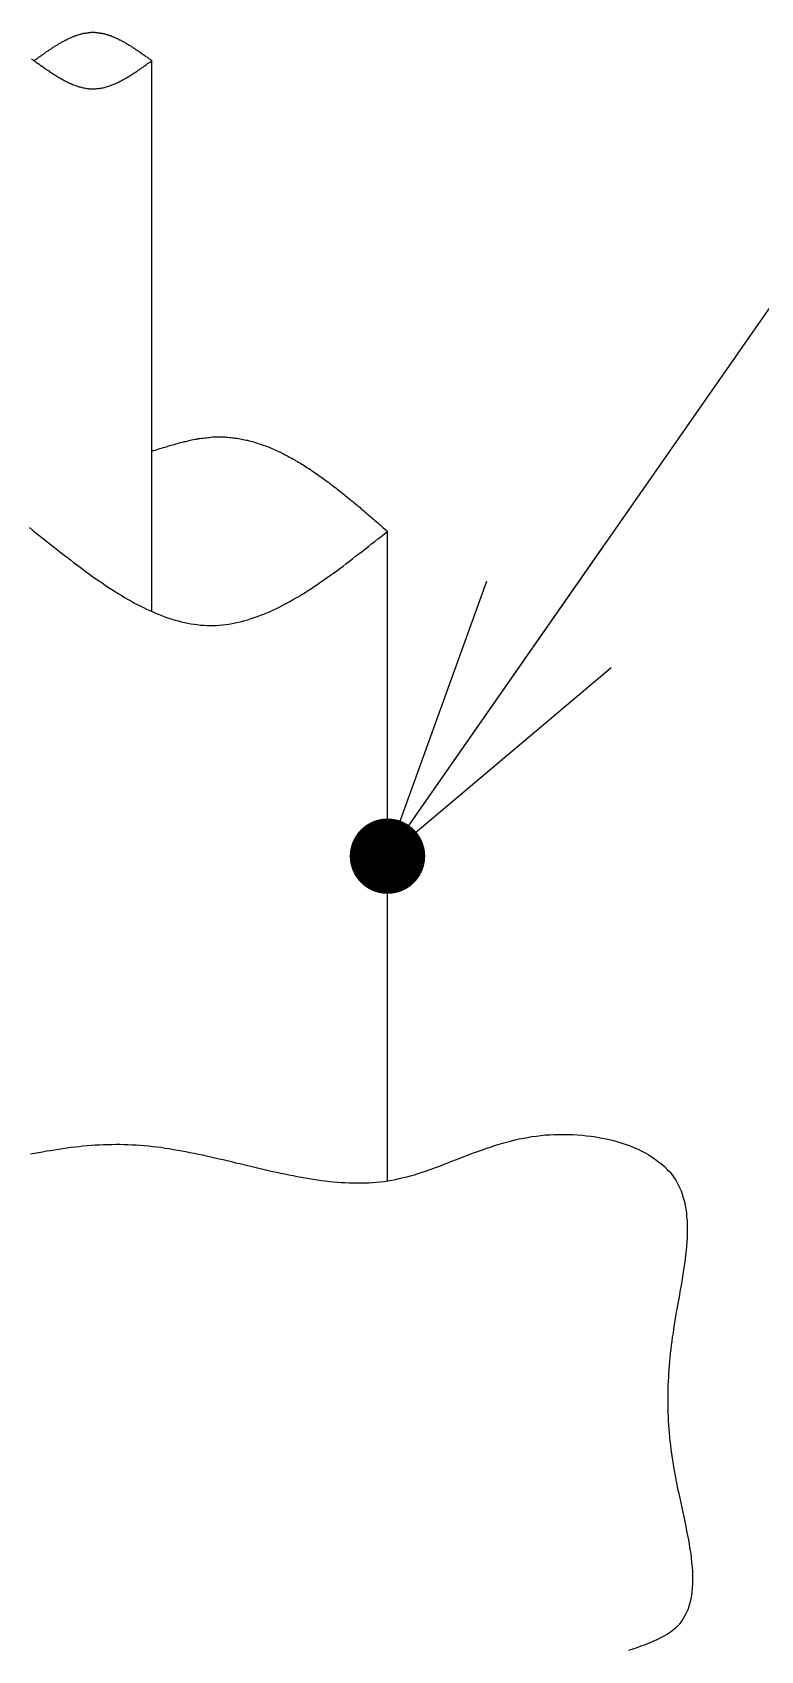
# Model space of a CAD drawing. Extents: x 443 to 1217, y -1921 to -677.
# Drawn here: x 598.35 to 603.36, y -735.54 to -724.38 of the extents above; entities that cross this region are included whole.
import ezdxf

# ---------------------------------------------------------------- set-up
doc = ezdxf.new("R2010")
doc.units = 0
doc.header["$MEASUREMENT"] = 0
doc.layers.get('0').update_dxf_attribs({"linetype": 'CONTINUOUS'})
doc.layers.add('3', color=8, linetype='CONTINUOUS')
doc.layers.add('5', color=7, linetype='CONTINUOUS')

msp = doc.modelspace()

# ---------------------------------------------------------------- linework, layer by layer
at = {"color": 7, "linetype": 'Continuous'}
msp.add_line((600.792, -730.065), (603.832, -725.699), dxfattribs=at)
at = {"color": 0}
for q in [(602.276, -727.933), (601.477, -728.168), (602.334, -728.764)]:
    msp.add_line((600.792, -730.065), q, dxfattribs=at)
at = {"color": 0, "const_width": 0.26}
msp.add_lwpolyline([(600.663, -730.054, 1), (600.922, -730.076, 1), (600.663, -730.054)], format="xyb", dxfattribs=at)
at = {"layer": '3', "color": 3}
for p, q in [((601.585, -732.045), (601.613, -732.037)), ((601.613, -732.037), (601.641, -732.03)), ((601.641, -732.03), (601.671, -732.022)), ((601.671, -732.022), (601.699, -732.015)), ((601.699, -732.015), (601.729, -732.01)), ((601.729, -732.01), (601.758, -732.005)), ((601.758, -732.005), (601.788, -731.999)), ((601.788, -731.999), (601.819, -731.995)), ((601.819, -731.995), (601.85, -731.991)), ((601.85, -731.991), (601.88, -731.988)), ((601.88, -731.988), (601.912, -731.986)), ((601.912, -731.986), (601.942, -731.985)), ((601.942, -731.985), (601.974, -731.984)), ((601.974, -731.984), (602.005, -731.984)), ((602.005, -731.984), (602.037, -731.984)), ((602.037, -731.984), (602.07, -731.985)), ((602.07, -731.985), (602.101, -731.987)), ((602.101, -731.987), (602.133, -731.989)), ((602.133, -731.989), (602.164, -731.993)), ((602.164, -731.993), (602.196, -731.997)), ((602.196, -731.997), (602.227, -732.001)), ((602.227, -732.001), (602.258, -732.007)), ((602.258, -732.007), (602.289, -732.013)), ((602.289, -732.013), (602.319, -732.02)), ((602.319, -732.02), (602.349, -732.027)), ((602.349, -732.027), (602.379, -732.035)), ((602.379, -732.035), (602.408, -732.044)), ((598.333, -732.119), (598.36, -732.114)), ((598.36, -732.114), (598.388, -732.108)), ((598.388, -732.108), (598.415, -732.104)), ((598.415, -732.104), (598.444, -732.098)), ((598.444, -732.098), (598.471, -732.094)), ((598.471, -732.094), (598.499, -732.09)), ((598.499, -732.09), (598.527, -732.085)), ((598.527, -732.085), (598.555, -732.081)), ((598.555, -732.081), (598.583, -732.076)), ((598.583, -732.076), (598.611, -732.073)), ((598.611, -732.073), (598.639, -732.07)), ((598.639, -732.07), (598.667, -732.067)), ((598.667, -732.067), (598.694, -732.063)), ((598.694, -732.063), (598.723, -732.061)), ((598.723, -732.061), (598.751, -732.059)), ((598.751, -732.059), (598.778, -732.057)), ((598.778, -732.057), (598.807, -732.055)), ((598.807, -732.055), (598.835, -732.054)), ((598.835, -732.054), (598.863, -732.053)), ((598.863, -732.053), (598.892, -732.053)), ((598.892, -732.053), (598.92, -732.051)), ((598.92, -732.051), (598.948, -732.051)), ((598.948, -732.051), (598.976, -732.053)), ((598.976, -732.053), (599.004, -732.054)), ((599.004, -732.054), (599.032, -732.055)), ((599.032, -732.055), (599.061, -732.056)), ((599.061, -732.056), (599.089, -732.058)), ((599.089, -732.058), (599.118, -732.06)), ((599.118, -732.06), (599.147, -732.063)), ((599.147, -732.063), (599.175, -732.067)), ((599.175, -732.067), (599.203, -732.07)), ((599.203, -732.07), (599.232, -732.073)), ((599.232, -732.073), (599.26, -732.078)), ((599.26, -732.078), (599.288, -732.082)), ((599.288, -732.082), (599.318, -732.087)), ((599.318, -732.087), (599.346, -732.092)), ((599.346, -732.092), (599.375, -732.097)), ((599.375, -732.097), (599.403, -732.103)), ((599.403, -732.103), (599.431, -732.108)), ((599.431, -732.108), (599.461, -732.114)), ((599.461, -732.114), (599.489, -732.12)), ((599.489, -732.12), (599.517, -732.126)), ((599.517, -732.126), (599.546, -732.132)), ((599.546, -732.132), (599.575, -732.139)), ((599.575, -732.139), (599.603, -732.145)), ((599.603, -732.145), (599.632, -732.152)), ((599.632, -732.152), (599.66, -732.158)), ((601.261, -732.159), (601.287, -732.149)), ((601.287, -732.149), (601.313, -732.139)), ((601.313, -732.139), (601.339, -732.129)), ((601.339, -732.129), (601.367, -732.119)), ((601.367, -732.119), (601.393, -732.109)), ((601.393, -732.109), (601.42, -732.099)), ((601.42, -732.099), (601.447, -732.09)), ((601.447, -732.09), (601.475, -732.08)), ((601.475, -732.08), (601.502, -732.071)), ((601.502, -732.071), (601.529, -732.061)), ((601.529, -732.061), (601.556, -732.053)), ((601.556, -732.053), (601.585, -732.045)), ((602.408, -732.044), (602.436, -732.054)), ((602.436, -732.054), (602.464, -732.063)), ((602.464, -732.063), (602.491, -732.074)), ((602.491, -732.074), (602.519, -732.086)), ((602.519, -732.086), (602.544, -732.099)), ((602.544, -732.099), (602.569, -732.112)), ((602.569, -732.112), (602.594, -732.126)), ((602.594, -732.126), (602.617, -732.141)), ((602.617, -732.141), (602.64, -732.156)), ((599.66, -732.158), (599.688, -732.165)), ((599.688, -732.165), (599.718, -732.171)), ((599.718, -732.171), (599.746, -732.179)), ((599.746, -732.179), (599.774, -732.185)), ((599.774, -732.185), (599.803, -732.192)), ((599.803, -732.192), (599.831, -732.199)), ((599.831, -732.199), (599.859, -732.206)), ((599.859, -732.206), (599.888, -732.213)), ((599.888, -732.213), (599.916, -732.219)), ((599.916, -732.219), (599.945, -732.226)), ((599.945, -732.226), (599.973, -732.232)), ((599.973, -732.232), (600.001, -732.239)), ((600.001, -732.239), (600.03, -732.244)), ((600.03, -732.244), (600.058, -732.251)), ((600.058, -732.251), (600.086, -732.257)), ((600.086, -732.257), (600.113, -732.263)), ((600.113, -732.263), (600.142, -732.268)), ((600.952, -732.269), (600.978, -732.262)), ((600.978, -732.262), (601.003, -732.254)), ((601.003, -732.254), (601.029, -732.245)), ((601.029, -732.245), (601.055, -732.237)), ((601.055, -732.237), (601.08, -732.228)), ((601.08, -732.228), (601.106, -732.218)), ((601.106, -732.218), (601.131, -732.209)), ((601.131, -732.209), (601.157, -732.2)), ((601.157, -732.2), (601.184, -732.19)), ((601.184, -732.19), (601.209, -732.18)), ((601.209, -732.18), (601.235, -732.169)), ((601.235, -732.169), (601.261, -732.159)), ((602.64, -732.156), (602.661, -732.172)), ((602.661, -732.172), (602.682, -732.189)), ((602.682, -732.189), (602.702, -732.206)), ((602.702, -732.206), (602.72, -732.225)), ((602.72, -732.225), (602.738, -732.243)), ((602.738, -732.243), (602.754, -732.263)), ((602.754, -732.263), (602.768, -732.284)), ((600.142, -732.268), (600.17, -732.274)), ((600.17, -732.274), (600.197, -732.279)), ((600.197, -732.279), (600.226, -732.284)), ((600.226, -732.284), (600.254, -732.288)), ((600.254, -732.288), (600.281, -732.292)), ((600.281, -732.292), (600.31, -732.297)), ((600.31, -732.297), (600.337, -732.301)), ((600.337, -732.301), (600.364, -732.304)), ((600.364, -732.304), (600.392, -732.308)), ((600.392, -732.308), (600.42, -732.31)), ((600.42, -732.31), (600.447, -732.313)), ((600.447, -732.313), (600.474, -732.315)), ((600.474, -732.315), (600.501, -732.316)), ((600.501, -732.316), (600.529, -732.317)), ((600.529, -732.317), (600.556, -732.318)), ((600.556, -732.318), (600.583, -732.318)), ((600.583, -732.318), (600.609, -732.318)), ((600.609, -732.318), (600.637, -732.318)), ((600.637, -732.318), (600.663, -732.317)), ((600.663, -732.317), (600.69, -732.315)), ((600.69, -732.315), (600.716, -732.313)), ((600.716, -732.313), (600.743, -732.311)), ((600.743, -732.311), (600.77, -732.308)), ((600.77, -732.308), (600.796, -732.304)), ((600.796, -732.304), (600.822, -732.3)), ((600.822, -732.3), (600.848, -732.294)), ((600.848, -732.294), (600.874, -732.289)), ((600.874, -732.289), (600.9, -732.282)), ((600.9, -732.282), (600.925, -732.276)), ((600.925, -732.276), (600.952, -732.269)), ((602.768, -732.284), (602.782, -732.305)), ((602.782, -732.305), (602.794, -732.327)), ((602.794, -732.327), (602.805, -732.35)), ((602.805, -732.35), (602.815, -732.373)), ((602.815, -732.373), (602.824, -732.397)), ((602.824, -732.397), (602.831, -732.422)), ((602.831, -732.422), (602.838, -732.447)), ((602.838, -732.447), (602.843, -732.472)), ((602.843, -732.472), (602.849, -732.499)), ((602.849, -732.499), (602.852, -732.525)), ((602.852, -732.525), (602.854, -732.553)), ((602.854, -732.553), (602.857, -732.58)), ((602.857, -732.58), (602.858, -732.608)), ((602.857, -732.694), (602.855, -732.724)), ((602.858, -732.666), (602.857, -732.694)), ((602.858, -732.608), (602.858, -732.637)), ((602.858, -732.637), (602.858, -732.666)), ((602.847, -732.814), (602.843, -732.844)), ((602.85, -732.784), (602.847, -732.814)), ((602.853, -732.754), (602.85, -732.784)), ((602.855, -732.724), (602.853, -732.754)), ((602.83, -732.935), (602.825, -732.966)), ((602.835, -732.905), (602.83, -732.935)), ((602.839, -732.874), (602.835, -732.905)), ((602.843, -732.844), (602.839, -732.874)), ((602.815, -733.027), (602.81, -733.057)), ((602.821, -732.996), (602.815, -733.027)), ((602.825, -732.966), (602.821, -732.996)), ((602.793, -733.149), (602.788, -733.178)), ((602.799, -733.118), (602.793, -733.149)), ((602.804, -733.088), (602.799, -733.118)), ((602.81, -733.057), (602.804, -733.088)), ((602.773, -733.268), (602.768, -733.296)), ((602.777, -733.238), (602.773, -733.268)), ((602.782, -733.209), (602.777, -733.238)), ((602.788, -733.178), (602.782, -733.209)), ((602.755, -733.382), (602.751, -733.41)), ((602.76, -733.354), (602.755, -733.382)), ((602.764, -733.325), (602.76, -733.354)), ((602.768, -733.296), (602.764, -733.325)), ((602.744, -733.466), (602.741, -733.494)), ((602.748, -733.439), (602.744, -733.466)), ((602.751, -733.41), (602.748, -733.439)), ((602.731, -733.604), (602.729, -733.632)), ((602.733, -733.577), (602.731, -733.604)), ((602.736, -733.55), (602.733, -733.577)), ((602.739, -733.522), (602.736, -733.55)), ((602.741, -733.494), (602.739, -733.522)), ((602.726, -733.686), (602.725, -733.713)), ((602.725, -733.713), (602.725, -733.741)), ((602.728, -733.659), (602.726, -733.686)), ((602.729, -733.632), (602.728, -733.659)), ((602.725, -733.741), (602.724, -733.768)), ((602.724, -733.768), (602.724, -733.795)), ((602.724, -733.795), (602.724, -733.822)), ((602.724, -733.822), (602.724, -733.85)), ((602.724, -733.85), (602.724, -733.877)), ((602.724, -733.877), (602.725, -733.904)), ((602.725, -733.904), (602.726, -733.931)), ((602.726, -733.931), (602.727, -733.96)), ((602.727, -733.96), (602.729, -733.987)), ((602.729, -733.987), (602.731, -734.015)), ((602.731, -734.015), (602.733, -734.044)), ((602.733, -734.044), (602.736, -734.072)), ((602.736, -734.072), (602.739, -734.1)), ((602.739, -734.1), (602.742, -734.129)), ((602.742, -734.129), (602.745, -734.158)), ((602.745, -734.158), (602.75, -734.186)), ((602.75, -734.186), (602.754, -734.216)), ((602.754, -734.216), (602.758, -734.245)), ((602.758, -734.245), (602.763, -734.276)), ((602.763, -734.276), (602.768, -734.305)), ((602.768, -734.305), (602.774, -734.336)), ((602.774, -734.336), (602.78, -734.367)), ((602.78, -734.367), (602.786, -734.398)), ((602.786, -734.398), (602.792, -734.429)), ((602.792, -734.429), (602.799, -734.461)), ((602.799, -734.461), (602.806, -734.493)), ((602.806, -734.493), (602.813, -734.524)), ((602.813, -734.524), (602.821, -734.557)), ((602.821, -734.557), (602.827, -734.589)), ((602.827, -734.589), (602.834, -734.621)), ((602.834, -734.621), (602.841, -734.653)), ((602.841, -734.653), (602.848, -734.686)), ((602.848, -734.686), (602.854, -734.717)), ((602.854, -734.717), (602.86, -734.75)), ((602.86, -734.75), (602.866, -734.781)), ((602.866, -734.781), (602.872, -734.813)), ((602.872, -734.813), (602.876, -734.845)), ((602.876, -734.845), (602.882, -734.876)), ((602.882, -734.876), (602.885, -734.907)), ((602.885, -734.907), (602.888, -734.937)), ((602.888, -734.937), (602.891, -734.968)), ((602.891, -734.968), (602.894, -734.997)), ((602.894, -734.997), (602.895, -735.027)), ((602.895, -735.027), (602.895, -735.055)), ((602.895, -735.055), (602.895, -735.083)), ((602.887, -735.164), (602.883, -735.19)), ((602.89, -735.138), (602.887, -735.164)), ((602.892, -735.111), (602.89, -735.138)), ((602.895, -735.083), (602.892, -735.111)), ((602.861, -735.262), (602.851, -735.285)), ((602.87, -735.239), (602.861, -735.262)), ((602.876, -735.215), (602.87, -735.239)), ((602.883, -735.19), (602.876, -735.215)), ((602.781, -735.384), (602.763, -735.4)), ((602.799, -735.366), (602.781, -735.384)), ((602.814, -735.347), (602.799, -735.366)), ((602.828, -735.327), (602.814, -735.347)), ((602.84, -735.307), (602.828, -735.327)), ((602.851, -735.285), (602.84, -735.307)), ((602.595, -735.493), (602.568, -735.504)), ((602.622, -735.481), (602.595, -735.493)), ((602.648, -735.47), (602.622, -735.481)), ((602.673, -735.457), (602.648, -735.47)), ((602.697, -735.444), (602.673, -735.457)), ((602.721, -735.431), (602.697, -735.444)), ((602.742, -735.416), (602.721, -735.431)), ((602.763, -735.4), (602.742, -735.416)), ((602.482, -735.534), (602.453, -735.544)), ((602.511, -735.525), (602.482, -735.534)), ((602.539, -735.514), (602.511, -735.525)), ((602.568, -735.504), (602.539, -735.514))]:
    msp.add_line(p, q, dxfattribs=at)
at = {"layer": '5', "color": 7}
for p, q in [((598.541, -724.455), (598.546, -724.452)), ((598.546, -724.452), (598.552, -724.449)), ((598.552, -724.449), (598.556, -724.447)), ((598.556, -724.447), (598.562, -724.443)), ((598.562, -724.443), (598.567, -724.441)), ((598.567, -724.441), (598.571, -724.438)), ((598.571, -724.438), (598.577, -724.436)), ((598.577, -724.436), (598.582, -724.434)), ((598.582, -724.434), (598.587, -724.43)), ((598.587, -724.43), (598.592, -724.428)), ((598.592, -724.428), (598.597, -724.426)), ((598.597, -724.426), (598.602, -724.424)), ((598.602, -724.424), (598.607, -724.422)), ((598.607, -724.422), (598.613, -724.418)), ((598.613, -724.418), (598.617, -724.416)), ((598.617, -724.416), (598.623, -724.414)), ((598.623, -724.414), (598.628, -724.413)), ((598.628, -724.413), (598.633, -724.411)), ((598.633, -724.411), (598.638, -724.408)), ((598.638, -724.408), (598.643, -724.406)), ((598.643, -724.406), (598.649, -724.405)), ((598.649, -724.405), (598.653, -724.403)), ((598.653, -724.403), (598.659, -724.401)), ((598.659, -724.401), (598.664, -724.4)), ((598.664, -724.4), (598.668, -724.399)), ((598.668, -724.399), (598.674, -724.396)), ((598.674, -724.396), (598.679, -724.395)), ((598.679, -724.395), (598.684, -724.394)), ((598.684, -724.394), (598.689, -724.392)), ((598.689, -724.392), (598.694, -724.391)), ((598.694, -724.391), (598.699, -724.39)), ((598.699, -724.39), (598.704, -724.389)), ((598.704, -724.389), (598.71, -724.389)), ((598.71, -724.389), (598.714, -724.388)), ((598.714, -724.388), (598.72, -724.387)), ((598.72, -724.387), (598.725, -724.386)), ((598.725, -724.386), (598.73, -724.386)), ((598.73, -724.386), (598.735, -724.384)), ((598.735, -724.384), (598.74, -724.384)), ((598.74, -724.384), (598.746, -724.384)), ((598.746, -724.384), (598.75, -724.383)), ((598.75, -724.383), (598.756, -724.383)), ((598.756, -724.383), (598.761, -724.383)), ((598.761, -724.383), (598.765, -724.383)), ((598.765, -724.383), (598.771, -724.383)), ((598.771, -724.383), (598.776, -724.383)), ((598.776, -724.383), (598.781, -724.384)), ((598.781, -724.384), (598.786, -724.384)), ((598.786, -724.384), (598.791, -724.384)), ((598.791, -724.384), (598.796, -724.386)), ((598.796, -724.386), (598.801, -724.386)), ((598.801, -724.386), (598.807, -724.387)), ((598.807, -724.387), (598.811, -724.388)), ((598.811, -724.388), (598.817, -724.389)), ((598.817, -724.389), (598.822, -724.389)), ((598.822, -724.389), (598.827, -724.39)), ((598.827, -724.39), (598.832, -724.391)), ((598.832, -724.391), (598.837, -724.392)), ((598.837, -724.392), (598.843, -724.394)), ((598.843, -724.394), (598.847, -724.395)), ((598.847, -724.395), (598.852, -724.396)), ((598.852, -724.396), (598.858, -724.399)), ((598.858, -724.399), (598.862, -724.4)), ((598.862, -724.4), (598.868, -724.401)), ((598.868, -724.401), (598.873, -724.403)), ((598.873, -724.403), (598.878, -724.405)), ((598.878, -724.405), (598.883, -724.406)), ((598.883, -724.406), (598.888, -724.408)), ((598.888, -724.408), (598.893, -724.411)), ((598.893, -724.411), (598.898, -724.413)), ((598.898, -724.413), (598.904, -724.414)), ((598.904, -724.414), (598.908, -724.416)), ((598.908, -724.416), (598.914, -724.418)), ((598.914, -724.418), (598.919, -724.422)), ((598.919, -724.422), (598.924, -724.424)), ((598.924, -724.424), (598.929, -724.426)), ((598.929, -724.426), (598.934, -724.428)), ((598.934, -724.428), (598.94, -724.43)), ((598.94, -724.43), (598.944, -724.434)), ((598.944, -724.434), (598.949, -724.436)), ((598.949, -724.436), (598.955, -724.438)), ((598.955, -724.438), (598.959, -724.441)), ((598.959, -724.441), (598.965, -724.443)), ((598.965, -724.443), (598.97, -724.447)), ((598.97, -724.447), (598.975, -724.449)), ((598.975, -724.449), (598.98, -724.452)), ((598.98, -724.452), (598.985, -724.455)), ((598.339, -724.565), (598.347, -724.571)), ((598.373, -724.568), (598.377, -724.563)), ((598.377, -724.563), (598.383, -724.56)), ((598.383, -724.56), (598.388, -724.557)), ((598.388, -724.557), (598.393, -724.552)), ((598.393, -724.552), (598.398, -724.549)), ((598.398, -724.549), (598.403, -724.546)), ((598.403, -724.546), (598.408, -724.541)), ((598.408, -724.541), (598.413, -724.538)), ((598.413, -724.538), (598.419, -724.535)), ((598.419, -724.535), (598.424, -724.531)), ((598.424, -724.531), (598.429, -724.527)), ((598.429, -724.527), (598.434, -724.524)), ((598.434, -724.524), (598.439, -724.521)), ((598.439, -724.521), (598.444, -724.516)), ((598.444, -724.516), (598.449, -724.513)), ((598.449, -724.513), (598.455, -724.51)), ((598.455, -724.51), (598.459, -724.507)), ((598.459, -724.507), (598.465, -724.503)), ((598.465, -724.503), (598.47, -724.5)), ((598.47, -724.5), (598.474, -724.496)), ((598.474, -724.496), (598.48, -724.492)), ((598.48, -724.492), (598.485, -724.489)), ((598.485, -724.489), (598.49, -724.486)), ((598.49, -724.486), (598.495, -724.483)), ((598.495, -724.483), (598.5, -724.479)), ((598.5, -724.479), (598.505, -724.476)), ((598.505, -724.476), (598.51, -724.473)), ((598.51, -724.473), (598.516, -724.471)), ((598.516, -724.471), (598.52, -724.467)), ((598.52, -724.467), (598.526, -724.464)), ((598.526, -724.464), (598.531, -724.461)), ((598.531, -724.461), (598.536, -724.458)), ((598.536, -724.458), (598.541, -724.455)), ((598.985, -724.455), (598.99, -724.458)), ((598.99, -724.458), (598.995, -724.461)), ((598.995, -724.461), (599.001, -724.464)), ((599.001, -724.464), (599.005, -724.467)), ((599.005, -724.467), (599.011, -724.471)), ((599.011, -724.471), (599.016, -724.473)), ((599.016, -724.473), (599.021, -724.476)), ((599.021, -724.476), (599.026, -724.479)), ((599.026, -724.479), (599.031, -724.483)), ((599.031, -724.483), (599.037, -724.486)), ((599.037, -724.486), (599.041, -724.489)), ((599.041, -724.489), (599.046, -724.492)), ((599.046, -724.492), (599.052, -724.496)), ((599.052, -724.496), (599.056, -724.5)), ((599.056, -724.5), (599.062, -724.503)), ((599.062, -724.503), (599.067, -724.507)), ((599.067, -724.507), (599.072, -724.51)), ((599.072, -724.51), (599.077, -724.513)), ((599.077, -724.513), (599.082, -724.516)), ((599.082, -724.516), (599.087, -724.521)), ((599.087, -724.521), (599.092, -724.524)), ((599.092, -724.524), (599.098, -724.527)), ((599.098, -724.527), (599.102, -724.531)), ((599.102, -724.531), (599.108, -724.535)), ((599.108, -724.535), (599.113, -724.538)), ((599.113, -724.538), (599.117, -724.541)), ((599.117, -724.541), (599.123, -724.546)), ((599.123, -724.546), (599.128, -724.549)), ((599.128, -724.549), (599.134, -724.552)), ((599.134, -724.552), (599.138, -724.557)), ((599.138, -724.557), (599.143, -724.56)), ((599.143, -724.56), (599.149, -724.563)), ((599.149, -724.563), (599.153, -724.568)), ((598.347, -724.571), (598.353, -724.575)), ((598.353, -724.575), (598.361, -724.581)), ((598.358, -724.578), (598.362, -724.574)), ((598.361, -724.581), (598.369, -724.586)), ((598.362, -724.574), (598.368, -724.571)), ((598.368, -724.571), (598.373, -724.568)), ((598.369, -724.586), (598.375, -724.592)), ((598.375, -724.592), (598.383, -724.597)), ((598.383, -724.597), (598.39, -724.601)), ((598.39, -724.601), (598.397, -724.607)), ((598.397, -724.607), (598.405, -724.612)), ((598.405, -724.612), (598.412, -724.618)), ((598.412, -724.618), (598.419, -724.622)), ((598.419, -724.622), (598.426, -724.628)), ((598.426, -724.628), (598.434, -724.633)), ((598.434, -724.633), (598.441, -724.637)), ((598.441, -724.637), (598.448, -724.643)), ((598.448, -724.643), (598.456, -724.647)), ((598.456, -724.647), (598.462, -724.653)), ((598.462, -724.653), (598.47, -724.657)), ((598.47, -724.657), (598.478, -724.662)), ((598.478, -724.662), (598.485, -724.667)), ((598.485, -724.667), (598.492, -724.672)), ((598.492, -724.672), (598.499, -724.677)), ((598.499, -724.677), (598.507, -724.681)), ((599.024, -724.679), (599.03, -724.674)), ((599.03, -724.674), (599.038, -724.669)), ((599.038, -724.669), (599.045, -724.665)), ((599.045, -724.665), (599.052, -724.66)), ((599.052, -724.66), (599.06, -724.655)), ((599.06, -724.655), (599.067, -724.65)), ((599.067, -724.65), (599.075, -724.645)), ((599.075, -724.645), (599.081, -724.641)), ((599.081, -724.641), (599.089, -724.635)), ((599.089, -724.635), (599.097, -724.63)), ((599.097, -724.63), (599.103, -724.625)), ((599.103, -724.625), (599.111, -724.62)), ((599.111, -724.62), (599.118, -724.614)), ((599.118, -724.614), (599.125, -724.61)), ((599.125, -724.61), (599.133, -724.605)), ((599.133, -724.605), (599.14, -724.599)), ((599.14, -724.599), (599.147, -724.594)), ((599.147, -724.594), (599.154, -724.588)), ((599.153, -724.568), (599.159, -724.571)), ((599.154, -724.588), (599.162, -724.584)), ((599.159, -724.571), (599.164, -724.574)), ((599.162, -724.584), (599.169, -724.578)), ((599.164, -724.574), (599.169, -724.578)), ((598.507, -724.681), (598.514, -724.685)), ((598.514, -724.685), (598.521, -724.69)), ((598.521, -724.69), (598.529, -724.694)), ((598.529, -724.694), (598.535, -724.698)), ((598.535, -724.698), (598.543, -724.703)), ((598.543, -724.703), (598.551, -724.707)), ((598.551, -724.707), (598.557, -724.71)), ((598.557, -724.71), (598.565, -724.715)), ((598.565, -724.715), (598.572, -724.718)), ((598.572, -724.718), (598.579, -724.722)), ((598.579, -724.722), (598.587, -724.726)), ((598.587, -724.726), (598.594, -724.729)), ((598.594, -724.729), (598.601, -724.733)), ((598.601, -724.733), (598.608, -724.737)), ((598.608, -724.737), (598.616, -724.739)), ((598.616, -724.739), (598.623, -724.742)), ((598.623, -724.742), (598.63, -724.745)), ((598.63, -724.745), (598.638, -724.748)), ((598.638, -724.748), (598.644, -724.751)), ((598.644, -724.751), (598.652, -724.753)), ((598.652, -724.753), (598.66, -724.756)), ((598.66, -724.756), (598.666, -724.758)), ((598.666, -724.758), (598.674, -724.76)), ((598.674, -724.76), (598.681, -724.762)), ((598.681, -724.762), (598.689, -724.764)), ((598.689, -724.764), (598.696, -724.766)), ((598.696, -724.766), (598.703, -724.767)), ((598.703, -724.767), (598.711, -724.768)), ((598.711, -724.768), (598.717, -724.769)), ((598.717, -724.769), (598.725, -724.77)), ((598.725, -724.77), (598.733, -724.771)), ((598.733, -724.771), (598.739, -724.772)), ((598.739, -724.772), (598.747, -724.772)), ((598.747, -724.772), (598.754, -724.772)), ((598.754, -724.772), (598.761, -724.774)), ((598.761, -724.774), (598.769, -724.774)), ((598.769, -724.774), (598.776, -724.772)), ((598.776, -724.772), (598.783, -724.772)), ((598.783, -724.772), (598.79, -724.771)), ((598.79, -724.771), (598.798, -724.771)), ((598.798, -724.771), (598.805, -724.77)), ((598.805, -724.77), (598.812, -724.769)), ((598.812, -724.769), (598.82, -724.768)), ((598.82, -724.768), (598.826, -724.766)), ((598.826, -724.766), (598.834, -724.765)), ((598.834, -724.765), (598.842, -724.763)), ((598.842, -724.763), (598.848, -724.762)), ((598.848, -724.762), (598.856, -724.759)), ((598.856, -724.759), (598.863, -724.757)), ((598.863, -724.757), (598.87, -724.754)), ((598.87, -724.754), (598.878, -724.752)), ((598.878, -724.752), (598.885, -724.75)), ((598.885, -724.75), (598.893, -724.746)), ((598.893, -724.746), (598.899, -724.744)), ((598.899, -724.744), (598.907, -724.741)), ((598.907, -724.741), (598.915, -724.738)), ((598.915, -724.738), (598.921, -724.734)), ((598.921, -724.734), (598.929, -724.731)), ((598.929, -724.731), (598.936, -724.728)), ((598.936, -724.728), (598.943, -724.725)), ((598.943, -724.725), (598.951, -724.72)), ((598.951, -724.72), (598.958, -724.717)), ((598.958, -724.717), (598.965, -724.713)), ((598.965, -724.713), (598.972, -724.709)), ((598.972, -724.709), (598.98, -724.705)), ((598.98, -724.705), (598.987, -724.701)), ((598.987, -724.701), (598.994, -724.696)), ((598.994, -724.696), (599.002, -724.692)), ((599.002, -724.692), (599.008, -724.687)), ((599.008, -724.687), (599.016, -724.683)), ((599.016, -724.683), (599.024, -724.679)), ((599.258, -727.244), (599.269, -727.241)), ((599.269, -727.241), (599.28, -727.237)), ((599.28, -727.237), (599.291, -727.233)), ((599.291, -727.233), (599.303, -727.23)), ((599.303, -727.23), (599.313, -727.228)), ((599.313, -727.228), (599.324, -727.225)), ((599.324, -727.225), (599.335, -727.221)), ((599.335, -727.221), (599.346, -727.218)), ((599.346, -727.218), (599.357, -727.215)), ((599.357, -727.215), (599.368, -727.213)), ((599.368, -727.213), (599.38, -727.209)), ((599.38, -727.209), (599.391, -727.206)), ((599.391, -727.206), (599.402, -727.204)), ((599.402, -727.204), (599.413, -727.202)), ((599.413, -727.202), (599.424, -727.198)), ((599.424, -727.198), (599.434, -727.196)), ((599.434, -727.196), (599.445, -727.194)), ((599.445, -727.194), (599.456, -727.192)), ((599.456, -727.192), (599.467, -727.19)), ((599.467, -727.19), (599.478, -727.188)), ((599.478, -727.188), (599.489, -727.185)), ((599.489, -727.185), (599.5, -727.184)), ((599.5, -727.184), (599.511, -727.182)), ((599.511, -727.182), (599.522, -727.181)), ((599.522, -727.181), (599.533, -727.18)), ((599.533, -727.18), (599.543, -727.179)), ((599.543, -727.179), (599.554, -727.178)), ((599.554, -727.178), (599.565, -727.177)), ((599.565, -727.177), (599.576, -727.176)), ((599.576, -727.176), (599.586, -727.174)), ((599.586, -727.174), (599.597, -727.174)), ((599.597, -727.174), (599.608, -727.173)), ((599.608, -727.173), (599.619, -727.173)), ((599.619, -727.173), (599.63, -727.173)), ((599.63, -727.173), (599.64, -727.173)), ((599.64, -727.173), (599.65, -727.173)), ((599.65, -727.173), (599.661, -727.174)), ((599.661, -727.174), (599.672, -727.174)), ((599.672, -727.174), (599.682, -727.176)), ((599.682, -727.176), (599.693, -727.176)), ((599.693, -727.176), (599.704, -727.177)), ((599.704, -727.177), (599.713, -727.178)), ((599.713, -727.178), (599.724, -727.179)), ((599.724, -727.179), (599.735, -727.18)), ((599.735, -727.18), (599.745, -727.182)), ((599.745, -727.182), (599.756, -727.183)), ((599.756, -727.183), (599.767, -727.185)), ((599.767, -727.185), (599.777, -727.186)), ((599.777, -727.186), (599.788, -727.189)), ((599.788, -727.189), (599.797, -727.191)), ((599.797, -727.191), (599.808, -727.193)), ((599.808, -727.193), (599.818, -727.195)), ((599.818, -727.195), (599.829, -727.197)), ((599.829, -727.197), (599.839, -727.201)), ((599.839, -727.201), (599.85, -727.203)), ((599.85, -727.203), (599.859, -727.206)), ((599.859, -727.206), (599.87, -727.208)), ((599.87, -727.208), (599.88, -727.211)), ((599.88, -727.211), (599.89, -727.215)), ((599.89, -727.215), (599.901, -727.218)), ((599.901, -727.218), (599.911, -727.221)), ((599.911, -727.221), (599.922, -727.225)), ((599.922, -727.225), (599.931, -727.228)), ((599.931, -727.228), (599.941, -727.232)), ((599.941, -727.232), (599.952, -727.235)), ((599.952, -727.235), (599.962, -727.24)), ((599.962, -727.24), (599.972, -727.243)), ((599.972, -727.243), (599.982, -727.247)), ((599.169, -727.271), (599.181, -727.268)), ((599.181, -727.268), (599.191, -727.265)), ((599.191, -727.265), (599.202, -727.262)), ((599.202, -727.262), (599.213, -727.257)), ((599.213, -727.257), (599.224, -727.254)), ((599.224, -727.254), (599.236, -727.251)), ((599.236, -727.251), (599.247, -727.247)), ((599.247, -727.247), (599.258, -727.244)), ((599.982, -727.247), (599.992, -727.252)), ((599.992, -727.252), (600.002, -727.256)), ((600.002, -727.256), (600.012, -727.261)), ((600.012, -727.261), (600.023, -727.265)), ((600.023, -727.265), (600.033, -727.269)), ((600.033, -727.269), (600.043, -727.275)), ((600.043, -727.275), (600.052, -727.279)), ((600.052, -727.279), (600.062, -727.283)), ((600.062, -727.283), (600.073, -727.289)), ((600.073, -727.289), (600.083, -727.294)), ((600.083, -727.294), (600.093, -727.299)), ((600.093, -727.299), (600.103, -727.304)), ((600.103, -727.304), (600.112, -727.31)), ((600.112, -727.31), (600.122, -727.315)), ((600.122, -727.315), (600.133, -727.32)), ((600.133, -727.32), (600.143, -727.326)), ((600.143, -727.326), (600.153, -727.331)), ((600.153, -727.331), (600.162, -727.338)), ((600.162, -727.338), (600.172, -727.343)), ((600.172, -727.343), (600.182, -727.349)), ((600.182, -727.349), (600.192, -727.355)), ((600.192, -727.355), (600.202, -727.361)), ((600.202, -727.361), (600.212, -727.367)), ((600.212, -727.367), (600.221, -727.374)), ((600.221, -727.374), (600.231, -727.379)), ((600.231, -727.379), (600.241, -727.386)), ((600.241, -727.386), (600.251, -727.392)), ((600.251, -727.392), (600.261, -727.399)), ((600.261, -727.399), (600.27, -727.405)), ((600.27, -727.405), (600.28, -727.412)), ((600.28, -727.412), (600.29, -727.419)), ((600.29, -727.419), (600.3, -727.425)), ((600.3, -727.425), (600.31, -727.433)), ((600.31, -727.433), (600.319, -727.439)), ((600.319, -727.439), (600.329, -727.446)), ((600.329, -727.446), (600.339, -727.453)), ((600.339, -727.453), (600.349, -727.46)), ((600.349, -727.46), (600.359, -727.468)), ((600.359, -727.468), (600.368, -727.474)), ((600.368, -727.474), (600.378, -727.482)), ((600.378, -727.482), (600.388, -727.488)), ((600.388, -727.488), (600.398, -727.496)), ((600.398, -727.496), (600.408, -727.504)), ((600.408, -727.504), (600.417, -727.511)), ((600.417, -727.511), (600.426, -727.518)), ((600.426, -727.518), (600.436, -727.525)), ((600.436, -727.525), (600.446, -727.533)), ((600.446, -727.533), (600.456, -727.541)), ((600.456, -727.541), (600.465, -727.548)), ((600.465, -727.548), (600.475, -727.556)), ((600.475, -727.556), (600.485, -727.564)), ((600.485, -727.564), (600.495, -727.571)), ((600.495, -727.571), (600.504, -727.58)), ((600.504, -727.58), (600.513, -727.587)), ((600.513, -727.587), (600.523, -727.595)), ((600.523, -727.595), (600.533, -727.603)), ((600.533, -727.603), (600.543, -727.611)), ((600.543, -727.611), (600.553, -727.619)), ((600.553, -727.619), (600.562, -727.627)), ((600.562, -727.627), (600.571, -727.635)), ((600.571, -727.635), (600.581, -727.643)), ((600.581, -727.643), (600.591, -727.651)), ((600.591, -727.651), (600.601, -727.659)), ((600.601, -727.659), (600.61, -727.667)), ((600.61, -727.667), (600.619, -727.676)), ((600.619, -727.676), (600.629, -727.683)), ((600.629, -727.683), (600.639, -727.692)), ((598.325, -727.799), (598.347, -727.816)), ((600.639, -727.692), (600.649, -727.7)), ((600.649, -727.7), (600.658, -727.708)), ((600.658, -727.708), (600.667, -727.716)), ((600.667, -727.716), (600.677, -727.725)), ((600.677, -727.725), (600.687, -727.734)), ((600.687, -727.734), (600.696, -727.741)), ((600.696, -727.741), (600.706, -727.75)), ((600.706, -727.75), (600.715, -727.758)), ((600.715, -727.758), (600.725, -727.766)), ((600.725, -727.766), (600.735, -727.775)), ((600.735, -727.775), (600.744, -727.783)), ((600.744, -727.783), (600.754, -727.791)), ((600.754, -727.791), (600.763, -727.8)), ((600.763, -727.8), (600.773, -727.808)), ((598.347, -727.816), (598.369, -727.834)), ((598.369, -727.834), (598.39, -727.851)), ((598.39, -727.851), (598.412, -727.869)), ((598.412, -727.869), (598.434, -727.886)), ((598.434, -727.886), (598.456, -727.904)), ((598.456, -727.904), (598.478, -727.921)), ((600.662, -727.93), (600.683, -727.912)), ((600.683, -727.912), (600.705, -727.895)), ((600.705, -727.895), (600.727, -727.877)), ((600.727, -727.877), (600.749, -727.86)), ((600.749, -727.86), (600.771, -727.843)), ((600.771, -727.843), (600.792, -727.825)), ((600.773, -727.808), (600.783, -727.816)), ((600.783, -727.816), (600.792, -727.825)), ((598.478, -727.921), (598.499, -727.937)), ((598.499, -727.937), (598.521, -727.955)), ((598.521, -727.955), (598.543, -727.972)), ((598.543, -727.972), (598.565, -727.99)), ((598.565, -727.99), (598.587, -728.006)), ((598.587, -728.006), (598.608, -728.022)), ((598.608, -728.022), (598.63, -728.04)), ((600.53, -728.031), (600.552, -728.015)), ((600.552, -728.015), (600.573, -727.997)), ((600.573, -727.997), (600.595, -727.981)), ((600.595, -727.981), (600.617, -727.963)), ((600.617, -727.963), (600.64, -727.946)), ((600.64, -727.946), (600.662, -727.93)), ((598.63, -728.04), (598.652, -728.056)), ((598.652, -728.056), (598.674, -728.072)), ((598.674, -728.072), (598.696, -728.089)), ((598.696, -728.089), (598.717, -728.104)), ((598.717, -728.104), (598.739, -728.12)), ((598.739, -728.12), (598.761, -728.136)), ((598.761, -728.136), (598.783, -728.152)), ((600.377, -728.143), (600.399, -728.128)), ((600.399, -728.128), (600.421, -728.113)), ((600.421, -728.113), (600.443, -728.096)), ((600.443, -728.096), (600.464, -728.08)), ((600.464, -728.08), (600.486, -728.064)), ((600.486, -728.064), (600.508, -728.047)), ((600.508, -728.047), (600.53, -728.031)), ((598.783, -728.152), (598.805, -728.167)), ((598.805, -728.167), (598.826, -728.181)), ((598.826, -728.181), (598.848, -728.197)), ((598.848, -728.197), (598.87, -728.211)), ((598.87, -728.211), (598.893, -728.225)), ((598.893, -728.225), (598.915, -728.239)), ((598.915, -728.239), (598.936, -728.253)), ((600.203, -728.26), (600.225, -728.246)), ((600.225, -728.246), (600.246, -728.233)), ((600.246, -728.233), (600.268, -728.218)), ((600.268, -728.218), (600.29, -728.203)), ((600.29, -728.203), (600.312, -728.189)), ((600.312, -728.189), (600.334, -728.174)), ((600.334, -728.174), (600.355, -728.16)), ((600.355, -728.16), (600.377, -728.143)), ((598.936, -728.253), (598.958, -728.266)), ((598.958, -728.266), (598.98, -728.28)), ((598.98, -728.28), (599.002, -728.292)), ((599.002, -728.292), (599.024, -728.305)), ((599.024, -728.305), (599.045, -728.317)), ((599.045, -728.317), (599.067, -728.329)), ((599.067, -728.329), (599.089, -728.339)), ((599.089, -728.339), (599.111, -728.35)), ((599.111, -728.35), (599.133, -728.361)), ((600.006, -728.367), (600.027, -728.356)), ((600.027, -728.356), (600.05, -728.345)), ((600.05, -728.345), (600.072, -728.334)), ((600.072, -728.334), (600.094, -728.322)), ((600.094, -728.322), (600.116, -728.31)), ((600.116, -728.31), (600.137, -728.298)), ((600.137, -728.298), (600.159, -728.286)), ((600.159, -728.286), (600.181, -728.273)), ((600.181, -728.273), (600.203, -728.26)), ((599.133, -728.361), (599.154, -728.371)), ((599.154, -728.371), (599.176, -728.381)), ((599.176, -728.381), (599.198, -728.391)), ((599.198, -728.391), (599.22, -728.399)), ((599.22, -728.399), (599.242, -728.408)), ((599.242, -728.408), (599.263, -728.416)), ((599.263, -728.416), (599.285, -728.423)), ((599.285, -728.423), (599.307, -728.431)), ((599.307, -728.431), (599.329, -728.438)), ((599.329, -728.438), (599.351, -728.443)), ((599.351, -728.443), (599.372, -728.448)), ((599.372, -728.448), (599.394, -728.454)), ((599.394, -728.454), (599.416, -728.458)), ((599.416, -728.458), (599.438, -728.463)), ((599.438, -728.463), (599.46, -728.466)), ((599.46, -728.466), (599.482, -728.468)), ((599.482, -728.468), (599.504, -728.471)), ((599.504, -728.471), (599.526, -728.472)), ((599.613, -728.474), (599.635, -728.471)), ((599.635, -728.471), (599.657, -728.47)), ((599.657, -728.47), (599.679, -728.467)), ((599.679, -728.467), (599.7, -728.464)), ((599.7, -728.464), (599.722, -728.46)), ((599.722, -728.46), (599.744, -728.456)), ((599.744, -728.456), (599.766, -728.452)), ((599.766, -728.452), (599.788, -728.446)), ((599.788, -728.446), (599.809, -728.44)), ((599.809, -728.44), (599.831, -728.434)), ((599.831, -728.434), (599.853, -728.427)), ((599.853, -728.427), (599.875, -728.42)), ((599.875, -728.42), (599.897, -728.411)), ((599.897, -728.411), (599.918, -728.404)), ((599.918, -728.404), (599.94, -728.395)), ((599.94, -728.395), (599.962, -728.386)), ((599.962, -728.386), (599.984, -728.377)), ((599.984, -728.377), (600.006, -728.367)), ((599.526, -728.472), (599.548, -728.474)), ((599.548, -728.474), (599.57, -728.474)), ((599.57, -728.474), (599.591, -728.474)), ((599.591, -728.474), (599.613, -728.474))]:
    msp.add_line(p, q, dxfattribs=at)
at = {"layer": '5', "linetype": 'Continuous'}
for p, q in [((599.169, -728.378), (599.169, -724.578)), ((600.792, -732.304), (600.792, -727.825))]:
    msp.add_line(p, q, dxfattribs=at)

doc.saveas('drawing.dxf')
